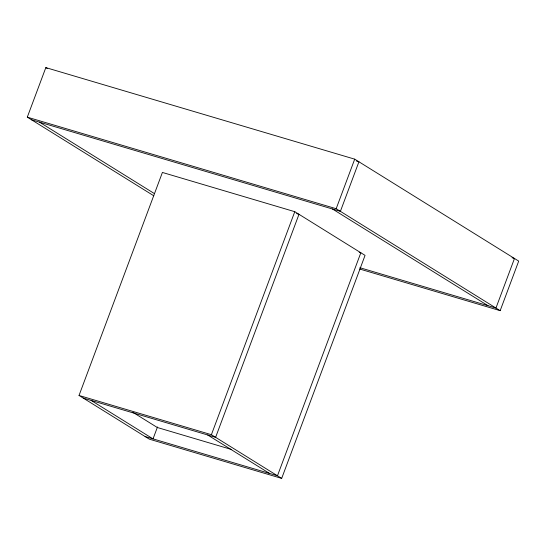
<?xml version="1.0" encoding="UTF-8"?>
<svg xmlns="http://www.w3.org/2000/svg" width="546" height="546" viewBox="0 0 546 546"><rect width="100%" height="100%" fill="white"/><g stroke="black" fill="none" stroke-linecap="round" stroke-linejoin="round"><path stroke-width="0.82" d="M153.795 195.796L27.3 117.165L45.83 67.608L354.709 159.159L518.7 261.104L500.17 310.66L359.623 269.001M79.027 395.468L162.408 172.447L294.785 211.691L365.062 255.378L281.681 478.392L149.304 439.155L79.027 395.468L211.398 434.705L281.681 478.392M157.501 426.938L153.03 438.888L91.182 400.443M211.398 434.705L294.785 211.691M500.17 310.66L336.179 208.722L354.709 159.159M356.47 161.056L358.927 161.787L340.397 211.343L31.518 119.786M512.032 257.753L514.482 258.483L495.952 308.04L359.875 267.704M27.3 117.165L336.179 208.722M296.546 213.582L298.996 214.312L215.615 437.326L83.238 398.089M359.213 252.272L360.845 252.757L277.464 475.771L145.093 436.534M231.422 449.46L157.296 427.491L132.842 412.291M332.453 208.988L488.008 305.685M45.83 67.608L47.236 68.482M39.462 122.14L154.498 193.653M207.671 434.971L269.526 473.416"/></g></svg>
